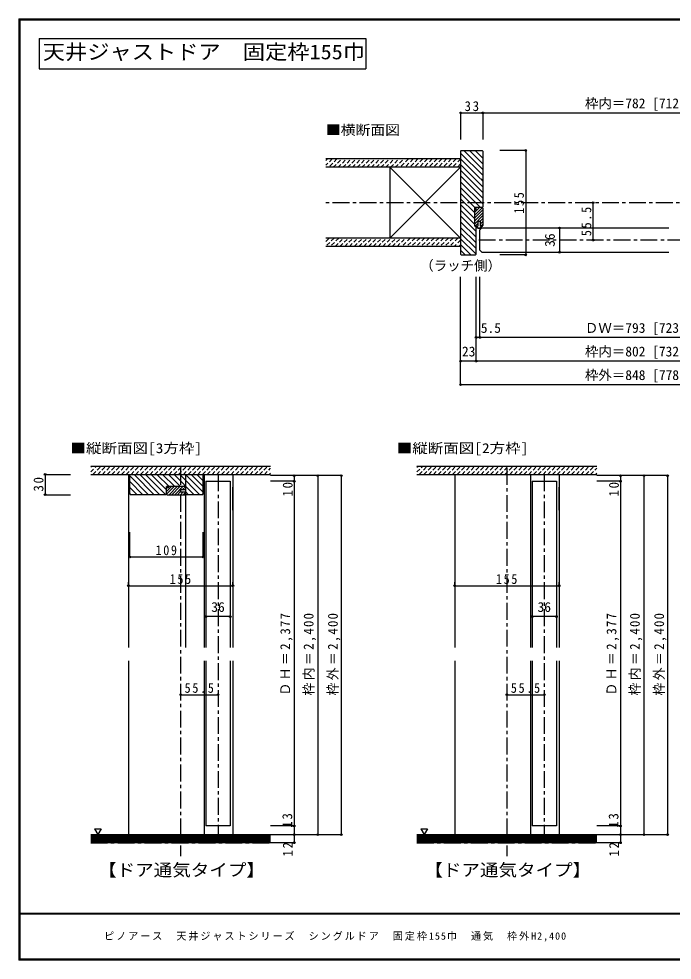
# Model space of a CAD drawing. Units: millimetres at full size, sheet at 1:5. Extents: x -973 to 977, y -718 to 696.
# Drawn here: x -973 to -3, y -701 to 696 of the extents above; entities that cross this region are included whole.
import ezdxf
from ezdxf.enums import TextEntityAlignment as Align

# ---------------------------------------------------------------- set-up
doc = ezdxf.new("R2010")
doc.units = ezdxf.units.MM
doc.header["$LTSCALE"] = 5
doc.header["$PDMODE"] = 32
doc.header["$PDSIZE"] = 2.5
doc.linetypes.add('CHAIN1', pattern=[8, 5, -1, 1, -1])
doc.linetypes.add('DASHED1', pattern=[1.8, 1.2, -0.6])
for name, color, linetype in [('0-0_補助線', 4, 'Continuous'), ('0-1_通り芯', 4, 'CHAIN1'), ('0-3_仕上げ', 7, 'Continuous'), ('0-4_枠', 4, 'Continuous'), ('0-6_扉', 6, 'Continuous'), ('0-A_文字', 3, 'Continuous'), ('0-B_寸法', 7, 'Continuous'), ('0-C_ハッチ', 4, 'DASHED1'), ('F-1_枠', 6, 'Continuous'), ('F-A_文字', 7, 'Continuous')]:
    doc.layers.add(name, color=color, linetype=linetype)
doc.styles.add('ＭＳ ゴシック', font='')
doc.styles.get('ＭＳ ゴシック').set_extended_font_data('MS Gothic')

msp = doc.modelspace()

# ---------------------------------------------------------------- linework, layer by layer
at = {"layer": '0-0_補助線'}
for p, q in [((-317.5, 556.264), (-284.5, 556.264)), ((-317.5, 556.264), (-317.5, 516.703)), ((-284.5, 556.264), (-284.5, 516.703)), ((-284.5, 556.264), (284.5, 556.264)), ((-317.5, 496.648), (-284.5, 463.648)), ((-312.905, 500.538), (-284.5, 472.133)), ((-304.42, 500.538), (-284.5, 480.618)), ((-295.935, 500.538), (-284.5, 489.104)), ((-220.832, 500.538), (-259.417, 500.538)), ((-220.832, 500.538), (-220.832, 345.538)), ((-317.5, 488.162), (-287.777, 458.44)), ((-317.5, 479.677), (-284.5, 446.677)), ((-317.5, 471.192), (-284.5, 438.192)), ((-317.5, 462.707), (-284.5, 429.707)), ((-317.5, 454.221), (-284.5, 421.221)), ((-287.6, 458.262), (-284.5, 455.162)), ((-317.5, 445.736), (-287.802, 416.038)), ((-317.5, 437.251), (-296.287, 416.038)), ((-317.5, 428.766), (-296.5, 407.766)), ((-317.5, 420.28), (-296.5, 399.28)), ((-317.5, 411.795), (-296.5, 390.795)), ((-289.278, 416.038), (-296.5, 408.816)), ((-285.113, 415.96), (-296.5, 404.573)), ((-284.5, 412.331), (-296.5, 400.331)), ((-284.5, 408.088), (-296.5, 396.088)), ((-317.5, 403.31), (-294.5, 380.31)), ((-317.5, 394.824), (-294.5, 371.824)), ((-284.5, 403.845), (-296.5, 391.845)), ((-292, 392.103), (-296.065, 388.038)), ((-284.5, 399.603), (-289.065, 395.038)), ((-284.5, 395.36), (-288.6, 391.26)), ((-284.5, 391.118), (-287.579, 388.038)), ((-317.5, 386.339), (-294.5, 363.339)), ((-317.5, 377.854), (-294.5, 354.854)), ((-286, 385.538), (-289, 382.538)), ((-317.5, 369.369), (-294.585, 346.453)), ((-317.5, 360.883), (-302.155, 345.538)), ((-317.5, 352.398), (-310.64, 345.538)), ((-220.832, 345.538), (-259.417, 345.538)), ((-808.599, 17.663), (-780.769, -10.167)), ((-802.284, 19.833), (-772.284, -10.167)), ((-793.799, 19.833), (-763.799, -10.167)), ((-785.313, 19.833), (-755.313, -10.167)), ((-776.828, 19.833), (-754.099, -2.896)), ((-768.343, 19.833), (-750.343, 1.833)), ((-759.857, 19.833), (-741.857, 1.833)), ((-751.372, 19.833), (-733.396, 1.858)), ((-742.887, 19.833), (-712.887, -10.167)), ((-734.402, 19.833), (-704.402, -10.167)), ((-726.099, 19.833), (-726.099, -236.917)), ((-725.916, 19.833), (-699.599, -6.484)), ((-717.431, 19.833), (-699.599, 2.001)), ((-708.946, 19.833), (-699.599, 10.486)), ((-700.46, 19.833), (-699.599, 18.972)), ((-808.599, 9.178), (-789.254, -10.167)), ((-808.599, 0.693), (-797.74, -10.167)), ((-754.099, -5.389), (-746.877, 1.833)), ((-754.021, -9.554), (-742.634, 1.833)), ((-750.391, -10.167), (-738.391, 1.833)), ((-746.149, -10.167), (-734.149, 1.833)), ((-741.906, -10.167), (-729.906, 1.833)), ((-730.163, -2.667), (-726.099, 1.398)), ((-754.099, -1.146), (-753.119, -0.167)), ((-737.663, -10.167), (-733.099, -5.602)), ((-733.421, -10.167), (-729.321, -6.067)), ((-729.178, -10.167), (-726.099, -7.087)), ((-726.099, -5.44), (-721.372, -10.167)), ((-808.599, -102.625), (-808.599, -65.618)), ((-699.599, -102.625), (-699.599, -65.618)), ((-808.599, -102.625), (-699.599, -102.625)), ((-810.599, -145.331), (-810.599, -140.12)), ((-810.599, -145.331), (-655.599, -145.331)), ((-655.599, -145.331), (-655.599, -140.12)), ((-326.271, -145.331), (-326.271, -140.12)), ((-326.271, -145.331), (-171.271, -145.331)), ((-171.271, -145.331), (-171.271, -140.12))]:
    msp.add_line(p, q, dxfattribs=at)
at = {"layer": '0-0_補助線', "color": 3}
for p, q in [((-317.5, 499.538), (-317.5, 346.538)), ((-284.5, 499.538), (-284.5, 417.038)), ((-296.5, 388.038), (-296.5, 416.038)), ((-285.5, 416.038), (-296.5, 416.038)), ((-296.5, 413.038), (-294.5, 413.038)), ((-294.5, 413.038), (-294.5, 416.038)), ((-284.5, 415.038), (-284.5, 389.038)), ((-284.5, 415.038), (-284.5, 389.038)), ((-292, 395.038), (-292, 388.038)), ((-288.6, 395.038), (-292, 395.038)), ((-288.6, 395.038), (-288.6, 388.038)), ((-296.5, 388.038), (-292, 388.038)), ((-294.521, 388.038), (-294.521, 388.043)), ((-294.5, 346.538), (-294.5, 388.038)), ((-285.5, 388.038), (-288.6, 388.038)), ((-286.05, 388.038), (-286.05, 388.043)), ((-294.5, 346.538), (-295.5, 345.538)), ((-808.599, -9.167), (-808.599, 19.833)), ((-699.599, -9.167), (-699.599, 19.833)), ((-754.099, -9.167), (-754.099, 1.833)), ((-726.099, 1.833), (-754.099, 1.833)), ((-751.099, 1.833), (-751.099, -0.167)), ((-726.099, 1.833), (-726.099, -2.667)), ((-808.599, -9.167), (-807.599, -10.167)), ((-755.099, -10.167), (-807.599, -10.167)), ((-751.099, -0.167), (-754.099, -0.167)), ((-753.099, -10.167), (-727.099, -10.167)), ((-733.099, -2.667), (-726.099, -2.667)), ((-733.099, -6.067), (-733.099, -2.667)), ((-733.099, -6.067), (-726.099, -6.067)), ((-726.099, -9.167), (-726.099, -6.067)), ((-700.599, -10.167), (-725.099, -10.167)), ((-700.599, -10.167), (-699.599, -9.167))]:
    msp.add_line(p, q, dxfattribs=at)
at = {"layer": '0-0_補助線', "color": 6}
for p, q in [((-286, 385.538), (-289, 382.538)), ((-289, 352.538), (-289, 382.538)), ((-289, 352.538), (-286, 349.538))]:
    msp.add_line(p, q, dxfattribs=at)
at = {"layer": '0-0_補助線', "color": 3}
for points in [[(-317.5, 499.538), (-316.5, 500.538), (-285.5, 500.538), (-284.5, 499.538)], [(-317.5, 346.538), (-316.5, 345.538), (-295.5, 345.538)]]:
    msp.add_lwpolyline(points, dxfattribs=at)
for centre, start, end in [((-285.5, 417.038), 270, 0), ((-285.5, 415.038), 0, 90), ((-285.5, 389.038), 270, 0), ((-755.099, -9.167), 270, 0), ((-753.099, -9.167), 180, 270), ((-727.099, -9.167), 270, 0), ((-725.099, -9.167), 180, 270)]:
    msp.add_arc(centre, 1, start, end, dxfattribs=at)
at = {"layer": '0-0_補助線'}
for radius, start, end in [(4.487, 199.27144, 340.72855), (3.887, 202.39487, 337.60513)]:
    msp.add_arc((-290.236, 389.524), radius, start, end, dxfattribs=at)
at = {"layer": '0-0_補助線', "color": 7}
for radius, start, end in [(4.487, 199.27144, 340.72855), (3.887, 202.39487, 337.60513)]:
    msp.add_arc((-290.236, 389.524), radius, start, end, dxfattribs=at)
for p in [(-317.5, 556.264), (-284.5, 556.264), (-220.832, 500.538), (-220.832, 345.538), (-808.599, -102.625), (-699.599, -102.625), (-810.599, -145.331), (-655.599, -145.331), (-326.271, -145.331), (-171.271, -145.331)]:
    msp.add_point(p, dxfattribs=at)
at = {"layer": '0-1_通り芯'}
for p, q in [((517.5, 423.038), (-517.5, 423.038)), ((-733.099, 29.333), (-733.099, -546.667)), ((-248.771, 29.333), (-248.771, -546.667)), ((-677.599, 19.833), (-677.599, -514.667)), ((-193.271, 19.833), (-193.271, -514.667)), ((-866.599, -526.667), (-599.599, -526.667)), ((-382.271, -526.667), (-115.271, -526.667))]:
    msp.add_line(p, q, dxfattribs=at)
at = {"layer": '0-3_仕上げ', "color": 2}
for p, q in [((-317.5, 488.038), (-517.5, 488.038)), ((-317.5, 475.538), (-517.5, 475.538)), ((-317.5, 370.538), (-517.5, 370.538)), ((-317.5, 358.038), (-517.5, 358.038)), ((-866.599, 32.333), (-599.599, 32.333)), ((-382.271, 32.333), (-115.271, 32.333)), ((-599.599, -514.667), (-866.599, -514.667)), ((-115.271, -514.667), (-382.271, -514.667)), ((-599.599, -526.667), (-866.599, -526.667)), ((-115.271, -526.667), (-382.271, -526.667))]:
    msp.add_line(p, q, dxfattribs=at)
at = {"layer": '0-3_仕上げ', "color": 3}
msp.add_line((-422.5, 475.538), (-422.5, 370.538), dxfattribs=at)
at = {"layer": '0-3_仕上げ'}
for p, q in [((-317.5, 370.538), (-422.5, 475.538)), ((-422.5, 370.538), (-317.5, 475.538)), ((-866.599, 19.833), (-599.599, 19.833)), ((-382.271, 19.833), (-115.271, 19.833)), ((-599.599, -516.167), (-866.599, -516.167)), ((-115.271, -516.167), (-382.271, -516.167)), ((-599.599, -517.667), (-866.599, -517.667)), ((-599.599, -519.167), (-866.599, -519.167)), ((-599.599, -520.667), (-866.599, -520.667)), ((-599.599, -522.167), (-866.599, -522.167)), ((-599.599, -523.667), (-866.599, -523.667)), ((-599.599, -525.167), (-866.599, -525.167)), ((-115.271, -517.667), (-382.271, -517.667)), ((-115.271, -519.167), (-382.271, -519.167)), ((-115.271, -520.667), (-382.271, -520.667)), ((-115.271, -522.167), (-382.271, -522.167)), ((-115.271, -523.667), (-382.271, -523.667)), ((-115.271, -525.167), (-382.271, -525.167))]:
    msp.add_line(p, q, dxfattribs=at)
at = {"layer": '0-4_枠'}
for p, q in [((-810.599, 19.833), (-810.599, -236.917)), ((-698.099, 19.833), (-698.099, -236.917)), ((-655.599, 19.833), (-655.599, -236.917)), ((-326.271, 19.833), (-326.271, -236.917)), ((-213.771, 19.833), (-213.771, -236.917)), ((-171.271, 19.833), (-171.271, -236.917)), ((-810.599, -256.917), (-810.599, -514.667)), ((-698.099, -256.917), (-698.099, -514.667)), ((-655.599, -256.917), (-655.599, -514.667)), ((-326.271, -256.917), (-326.271, -514.667)), ((-213.771, -256.917), (-213.771, -514.667)), ((-171.271, -256.917), (-171.271, -514.667))]:
    msp.add_line(p, q, dxfattribs=at)
at = {"layer": '0-6_扉'}
for p, q in [((-286, 385.538), (-8.5, 385.538)), ((-286, 349.538), (-8.5, 349.538)), ((-695.599, 9.833), (-695.599, -236.917)), ((-211.271, 9.833), (-211.271, -236.917)), ((-695.599, -256.917), (-695.599, -501.667)), ((-659.599, -256.917), (-659.599, -501.667)), ((-211.271, -256.917), (-211.271, -501.667)), ((-175.271, -256.917), (-175.271, -501.667)), ((-659.599, -501.667), (-695.599, -501.667)), ((-175.271, -501.667), (-211.271, -501.667))]:
    msp.add_line(p, q, dxfattribs=at)
for points in [[(-695.599, 9.833), (-659.599, 9.833), (-659.599, -236.917)], [(-211.271, 9.833), (-175.271, 9.833), (-175.271, -236.917)]]:
    msp.add_lwpolyline(points, dxfattribs=at)
at = {"layer": '0-A_文字'}
for p, q in [((-943.333, 666.667), (-943.333, 621.667)), ((-943.333, 621.667), (-458.333, 621.667))]:
    msp.add_line(p, q, dxfattribs=at)
at = {"layer": '0-A_文字', "color": 7}
for p, q in [((-861.034, -505.853), (-856.034, -514.513)), ((-376.706, -505.853), (-371.706, -514.513))]:
    msp.add_line(p, q, dxfattribs=at)
at = {"layer": '0-A_文字'}
msp.add_lwpolyline([(-943.333, 666.667), (-458.333, 666.667), (-458.333, 621.667)], dxfattribs=at)
at = {"layer": '0-A_文字', "color": 7}
for points in [[(-861.034, -505.853), (-851.034, -505.853), (-856.034, -514.513)], [(-376.706, -505.853), (-366.706, -505.853), (-371.706, -514.513)]]:
    msp.add_lwpolyline(points, dxfattribs=at)
at = {"layer": '0-B_寸法', "color": 4}
for p, q in [((-120.832, 367.538), (-120.832, 423.038)), ((-170.832, 385.538), (-170.832, 349.538)), ((-317.5, 153.038), (-317.5, 313.038)), ((-294.5, 188.038), (-294.5, 313.038)), ((-289, 223.038), (-289, 313.038)), ((294.5, 223.038), (-293.5, 223.038)), ((317.5, 188.038), (-317.5, 188.038)), ((317.5, 153.038), (-317.5, 153.038)), ((-934.312, 19.833), (-896.599, 19.833)), ((-934.312, 19.833), (-934.312, -10.167)), ((-494.599, 18.033), (-599.599, 18.033)), ((-564.599, 18.033), (-564.599, -526.667)), ((-529.599, 18.033), (-529.599, -514.667)), ((-494.599, 18.033), (-494.599, -514.667)), ((-10.271, 18.033), (-115.271, 18.033)), ((-80.271, 18.033), (-80.271, -526.667)), ((-45.271, 18.033), (-45.271, -514.667)), ((-10.271, 18.033), (-10.271, -514.667)), ((-655.599, -33.388), (-655.599, 1.134)), ((-564.599, 9.833), (-599.599, 9.833)), ((-171.271, -33.388), (-171.271, 1.134)), ((-80.271, 9.833), (-115.271, 9.833)), ((-934.312, -10.167), (-896.599, -10.167)), ((-659.599, -191.048), (-695.599, -191.048)), ((-175.271, -191.048), (-211.271, -191.048)), ((-733.099, -306.917), (-677.599, -306.917)), ((-248.771, -306.917), (-193.271, -306.917)), ((-564.599, -501.667), (-599.599, -501.667)), ((-80.271, -501.667), (-115.271, -501.667)), ((-494.599, -514.667), (-599.599, -514.667)), ((-10.271, -514.667), (-115.271, -514.667)), ((-564.599, -526.667), (-599.599, -526.667)), ((-80.271, -526.667), (-115.271, -526.667))]:
    msp.add_line(p, q, dxfattribs=at)
at = {"layer": '0-B_寸法', "color": 4, "linetype": 'CHAIN1'}
msp.add_line((294.5, 367.538), (-294.5, 367.538), dxfattribs=at)
at = {"layer": '0-B_寸法'}
for p in [(-120.832, 423.038), (-170.832, 385.538), (-120.832, 367.538), (-170.832, 349.538), (-294.5, 223.038), (-289, 223.038), (-317.5, 188.038), (-294.5, 188.038), (-317.5, 153.038), (-934.312, 19.833), (-564.599, 18.033), (-529.599, 18.033), (-494.599, 18.033), (-80.271, 18.033), (-45.271, 18.033), (-10.271, 18.033), (-564.599, 9.833), (-80.271, 9.833), (-934.312, -10.167), (-695.599, -191.048), (-659.599, -191.048), (-211.271, -191.048), (-175.271, -191.048), (-733.099, -306.917), (-677.599, -306.917), (-248.771, -306.917), (-193.271, -306.917), (-564.599, -501.667), (-80.271, -501.667), (-564.599, -514.667), (-529.599, -514.667), (-494.599, -514.667), (-80.271, -514.667), (-45.271, -514.667), (-10.271, -514.667), (-564.599, -526.667), (-80.271, -526.667)]:
    msp.add_point(p, dxfattribs=at)
at = {"layer": '0-C_ハッチ'}
for p, q in [((-517.5, 485.707), (-515.168, 488.038)), ((-508.097, 488.038), (-517.5, 478.635)), ((-501.026, 488.038), (-513.526, 475.538)), ((-506.455, 475.538), (-493.955, 488.038)), ((-499.384, 475.538), (-486.884, 488.038)), ((-492.313, 475.538), (-479.813, 488.038)), ((-485.242, 475.538), (-472.742, 488.038)), ((-478.171, 475.538), (-465.671, 488.038)), ((-471.1, 475.538), (-458.6, 488.038)), ((-464.029, 475.538), (-451.529, 488.038)), ((-456.958, 475.538), (-444.458, 488.038)), ((-449.886, 475.538), (-437.386, 488.038)), ((-442.815, 475.538), (-430.315, 488.038)), ((-435.744, 475.538), (-423.244, 488.038)), ((-428.673, 475.538), (-416.173, 488.038)), ((-421.602, 475.538), (-409.102, 488.038)), ((-414.531, 475.538), (-402.031, 488.038)), ((-394.96, 488.038), (-407.46, 475.538)), ((-387.889, 488.038), (-400.389, 475.538)), ((-380.818, 488.038), (-393.318, 475.538)), ((-373.747, 488.038), (-386.247, 475.538)), ((-366.676, 488.038), (-379.176, 475.538)), ((-359.605, 488.038), (-372.105, 475.538)), ((-352.534, 488.038), (-365.034, 475.538)), ((-345.463, 488.038), (-357.963, 475.538)), ((-338.392, 488.038), (-350.892, 475.538)), ((-331.32, 488.038), (-343.82, 475.538)), ((-324.249, 488.038), (-336.749, 475.538)), ((-317.5, 487.717), (-329.678, 475.538)), ((-317.5, 480.646), (-322.607, 475.538)), ((-517.5, 365.498), (-512.46, 370.538)), ((-505.389, 370.538), (-517.5, 358.427)), ((-498.318, 370.538), (-510.818, 358.038)), ((-503.747, 358.038), (-491.247, 370.538)), ((-496.676, 358.038), (-484.176, 370.538)), ((-489.605, 358.038), (-477.105, 370.538)), ((-482.534, 358.038), (-470.034, 370.538)), ((-475.463, 358.038), (-462.963, 370.538)), ((-468.392, 358.038), (-455.892, 370.538)), ((-461.32, 358.038), (-448.82, 370.538)), ((-454.249, 358.038), (-441.749, 370.538)), ((-447.178, 358.038), (-434.678, 370.538)), ((-440.107, 358.038), (-427.607, 370.538)), ((-433.036, 358.038), (-420.536, 370.538)), ((-425.965, 358.038), (-413.465, 370.538)), ((-418.894, 358.038), (-406.394, 370.538)), ((-411.823, 358.038), (-399.323, 370.538)), ((-392.252, 370.538), (-404.752, 358.038)), ((-385.181, 370.538), (-397.681, 358.038)), ((-378.11, 370.538), (-390.61, 358.038)), ((-371.039, 370.538), (-383.539, 358.038)), ((-363.968, 370.538), (-376.468, 358.038)), ((-356.897, 370.538), (-369.397, 358.038)), ((-349.826, 370.538), (-362.326, 358.038)), ((-342.754, 370.538), (-355.254, 358.038)), ((-335.683, 370.538), (-348.183, 358.038)), ((-328.612, 370.538), (-341.112, 358.038)), ((-321.541, 370.538), (-334.041, 358.038)), ((-317.5, 367.508), (-326.97, 358.038)), ((-317.5, 360.437), (-319.899, 358.038)), ((-866.599, 23.638), (-857.904, 32.333)), ((-866.599, 30.709), (-864.975, 32.333)), ((-863.333, 19.833), (-850.833, 32.333)), ((-856.261, 19.833), (-843.761, 32.333)), ((-849.19, 19.833), (-836.69, 32.333)), ((-842.119, 19.833), (-829.619, 32.333)), ((-835.048, 19.833), (-822.548, 32.333)), ((-827.977, 19.833), (-815.477, 32.333)), ((-820.906, 19.833), (-808.406, 32.333)), ((-813.835, 19.833), (-801.335, 32.333)), ((-806.764, 19.833), (-794.264, 32.333)), ((-799.693, 19.833), (-787.193, 32.333)), ((-792.622, 19.833), (-780.122, 32.333)), ((-785.551, 19.833), (-773.051, 32.333)), ((-778.48, 19.833), (-765.98, 32.333)), ((-771.409, 19.833), (-758.909, 32.333)), ((-764.338, 19.833), (-751.838, 32.333)), ((-757.267, 19.833), (-744.767, 32.333)), ((-750.195, 19.833), (-737.695, 32.333)), ((-743.124, 19.833), (-730.624, 32.333)), ((-736.053, 19.833), (-723.553, 32.333)), ((-728.982, 19.833), (-716.482, 32.333)), ((-721.911, 19.833), (-709.411, 32.333)), ((-714.84, 19.833), (-702.34, 32.333)), ((-707.769, 19.833), (-695.269, 32.333)), ((-700.698, 19.833), (-688.198, 32.333)), ((-693.627, 19.833), (-681.127, 32.333)), ((-686.556, 19.833), (-674.056, 32.333)), ((-679.485, 19.833), (-666.985, 32.333)), ((-672.414, 19.833), (-659.914, 32.333)), ((-665.343, 19.833), (-652.843, 32.333)), ((-658.272, 19.833), (-645.772, 32.333)), ((-651.2, 19.833), (-638.7, 32.333)), ((-644.129, 19.833), (-631.629, 32.333)), ((-637.058, 19.833), (-624.558, 32.333)), ((-629.987, 19.833), (-617.487, 32.333)), ((-622.916, 19.833), (-610.416, 32.333)), ((-615.845, 19.833), (-603.345, 32.333)), ((-608.774, 19.833), (-599.599, 29.009)), ((-382.271, 23.638), (-373.575, 32.333)), ((-382.271, 30.709), (-380.646, 32.333)), ((-379.004, 19.833), (-366.504, 32.333)), ((-371.933, 19.833), (-359.433, 32.333)), ((-364.862, 19.833), (-352.362, 32.333)), ((-357.791, 19.833), (-345.291, 32.333)), ((-350.72, 19.833), (-338.22, 32.333)), ((-343.649, 19.833), (-331.149, 32.333)), ((-336.578, 19.833), (-324.078, 32.333)), ((-329.507, 19.833), (-317.007, 32.333)), ((-322.436, 19.833), (-309.936, 32.333)), ((-315.365, 19.833), (-302.865, 32.333)), ((-308.294, 19.833), (-295.794, 32.333)), ((-301.223, 19.833), (-288.723, 32.333)), ((-294.152, 19.833), (-281.652, 32.333)), ((-287.08, 19.833), (-274.58, 32.333)), ((-280.009, 19.833), (-267.509, 32.333)), ((-272.938, 19.833), (-260.438, 32.333)), ((-265.867, 19.833), (-253.367, 32.333)), ((-258.796, 19.833), (-246.296, 32.333)), ((-251.725, 19.833), (-239.225, 32.333)), ((-244.654, 19.833), (-232.154, 32.333)), ((-237.583, 19.833), (-225.083, 32.333)), ((-230.512, 19.833), (-218.012, 32.333)), ((-223.441, 19.833), (-210.941, 32.333)), ((-216.37, 19.833), (-203.87, 32.333)), ((-209.299, 19.833), (-196.799, 32.333)), ((-202.228, 19.833), (-189.728, 32.333)), ((-195.157, 19.833), (-182.657, 32.333)), ((-188.086, 19.833), (-175.586, 32.333)), ((-181.014, 19.833), (-168.514, 32.333)), ((-173.943, 19.833), (-161.443, 32.333)), ((-166.872, 19.833), (-154.372, 32.333)), ((-159.801, 19.833), (-147.301, 32.333)), ((-152.73, 19.833), (-140.23, 32.333)), ((-145.659, 19.833), (-133.159, 32.333)), ((-138.588, 19.833), (-126.088, 32.333)), ((-131.517, 19.833), (-119.017, 32.333)), ((-124.446, 19.833), (-115.271, 29.009)), ((-601.703, 19.833), (-599.599, 21.938)), ((-117.375, 19.833), (-115.271, 21.938))]:
    msp.add_line(p, q, dxfattribs=at)
at = {"layer": 'F-1_枠'}
for p, q in [((-973.347, 695.833), (-973.347, -700.833)), ((-973.347, 695.833), (976.653, 695.833)), ((-973.347, 695), (976.653, 695)), ((-973.347, 694.167), (976.653, 694.167)), ((-972.514, 695.833), (-972.514, -700.833)), ((-971.68, 695.833), (-971.68, -700.833)), ((976.653, -631.667), (-973.347, -631.667)), ((976.653, -632.5), (-973.347, -632.5)), ((976.653, -699.167), (-973.347, -699.167)), ((976.653, -700), (-973.347, -700)), ((976.653, -700.833), (-973.347, -700.833))]:
    msp.add_line(p, q, dxfattribs=at)

# ---------------------------------------------------------------- texts
at = {"layer": '0-0_補助線', "color": 7, "char_height": 14.66, "attachment_point": 7, "style": 'ＭＳ ゴシック'}
for s, insert in [('\\T1.27;\\W0.95;33', (-311.625, 558.764)), ('\\T1.27;\\W0.9;109', (-770.349, -100.125)), ('\\T1.27;\\W0.9;155', (-749.349, -142.831)), ('\\T1.27;\\W0.9;155', (-265.021, -142.831))]:
    msp.add_mtext(s, dxfattribs=dict(at, insert=insert))
at = {"layer": '0-0_補助線', "color": 7, "insert": (-223.332, 406.788), "char_height": 14.66, "attachment_point": 7, "rotation": 90, "style": 'ＭＳ ゴシック'}
msp.add_mtext('\\T1.27;\\W0.9;155', dxfattribs=at)
at = {"layer": '0-A_文字', "style": 'ＭＳ ゴシック', "width": 1.1}
for s, height, p in [('天井ジャストドア\u3000固定枠155巾', 21.99, (-937.708, 629.167)), ('【ドア通気タイプ】', 18.33, (-855.599, -581.667)), ('【ドア通気タイプ】', 18.33, (-371.271, -581.667))]:
    msp.add_text(s, height=height, dxfattribs=at).set_placement(p, align=Align.BOTTOM_LEFT)
at = {"layer": '0-A_文字', "color": 7, "style": 'ＭＳ ゴシック'}
for s, width, p in [('■横断面図', 1.1, (-517.5, 519.278)), ('■縦断面図[3方枠]', 1.15, (-896.599, 47.089)), ('■縦断面図[2方枠]', 1.15, (-412.271, 47.089))]:
    msp.add_text(s, height=14.66, dxfattribs=dict(at, width=width)).set_placement(p, align=Align.BOTTOM_LEFT)
msp.add_text('（ラッチ側）', height=14.66, dxfattribs=at).set_placement((-377.5, 318.038), align=Align.BOTTOM_LEFT)
at = {"layer": '0-B_寸法', "style": 'ＭＳ ゴシック'}
for s, p in [('枠内＝782 [712]（692）<669>【588】', (-133.013, 558.764)), ('5.5', (-287.514, 225.538)), ('ＤＷ＝793 [723]（703）<680>【599】', (-133.013, 225.538)), ('枠内＝802 [732]（712）<689>【608】', (-133.013, 190.538)), ('23', (-315.5, 190.538)), ('枠外＝848 [778]（758）<735>【654】', (-133.013, 155.538)), ('36', (-687.599, -188.548)), ('36', (-203.271, -188.548))]:
    msp.add_text(s, height=14.66, dxfattribs=at).set_placement(p, align=Align.BOTTOM_LEFT)
msp.add_text('36', height=14.66, rotation=90, dxfattribs=at).set_placement((-173.332, 357.538), align=Align.BOTTOM_LEFT)
at = {"layer": '0-B_寸法', "char_height": 14.66, "attachment_point": 7, "rotation": 90, "style": 'ＭＳ ゴシック'}
for s, insert in [('\\T1.28;\\W0.9;55.5', (-123.332, 373.413)), ('\\T1.27;\\W0.95;30', (-936.638, -5.518)), ('\\T1.27;\\W0.95;10', (-566.762, -12.861)), ('\\T1.27;\\W0.95;10', (-82.434, -12.861)), ('\\T1.19;\\W0.95;ＤＨ＝2,377', (-566.779, -308.167)), ('\\T1.19;\\W0.95;枠内＝2,400', (-532.099, -308.167)), ('\\T1.19;\\W0.95;枠外＝2,400', (-496.085, -308.167)), ('\\T1.19;\\W0.95;ＤＨ＝2,377', (-82.451, -308.167)), ('\\T1.19;\\W0.95;枠内＝2,400', (-47.771, -308.167)), ('\\T1.19;\\W0.95;枠外＝2,400', (-11.756, -308.167)), ('\\T1.27;\\W0.95;13', (-567.308, -504.257)), ('\\T1.27;\\W0.95;13', (-82.979, -504.257)), ('\\T1.27;\\W0.95;12', (-566.795, -547.076)), ('\\T1.27;\\W0.95;12', (-82.467, -547.076))]:
    msp.add_mtext(s, dxfattribs=dict(at, insert=insert))
at = {"layer": '0-B_寸法', "char_height": 14.66, "attachment_point": 7, "style": 'ＭＳ ゴシック'}
for insert in [(-727.224, -304.417), (-242.896, -304.417)]:
    msp.add_mtext('\\T1.28;\\W0.9;55.5', dxfattribs=dict(at, insert=insert))
at = {"layer": 'F-A_文字', "insert": (-846.68, -673.333), "char_height": 11, "attachment_point": 7, "style": 'ＭＳ ゴシック'}
msp.add_mtext('\\T1.19;ピノアース\u3000天井ジャストシリーズ\u3000シングルドア\u3000固定枠155巾\u3000通気\u3000枠外H2,400', dxfattribs=at)

doc.saveas('drawing.dxf')
